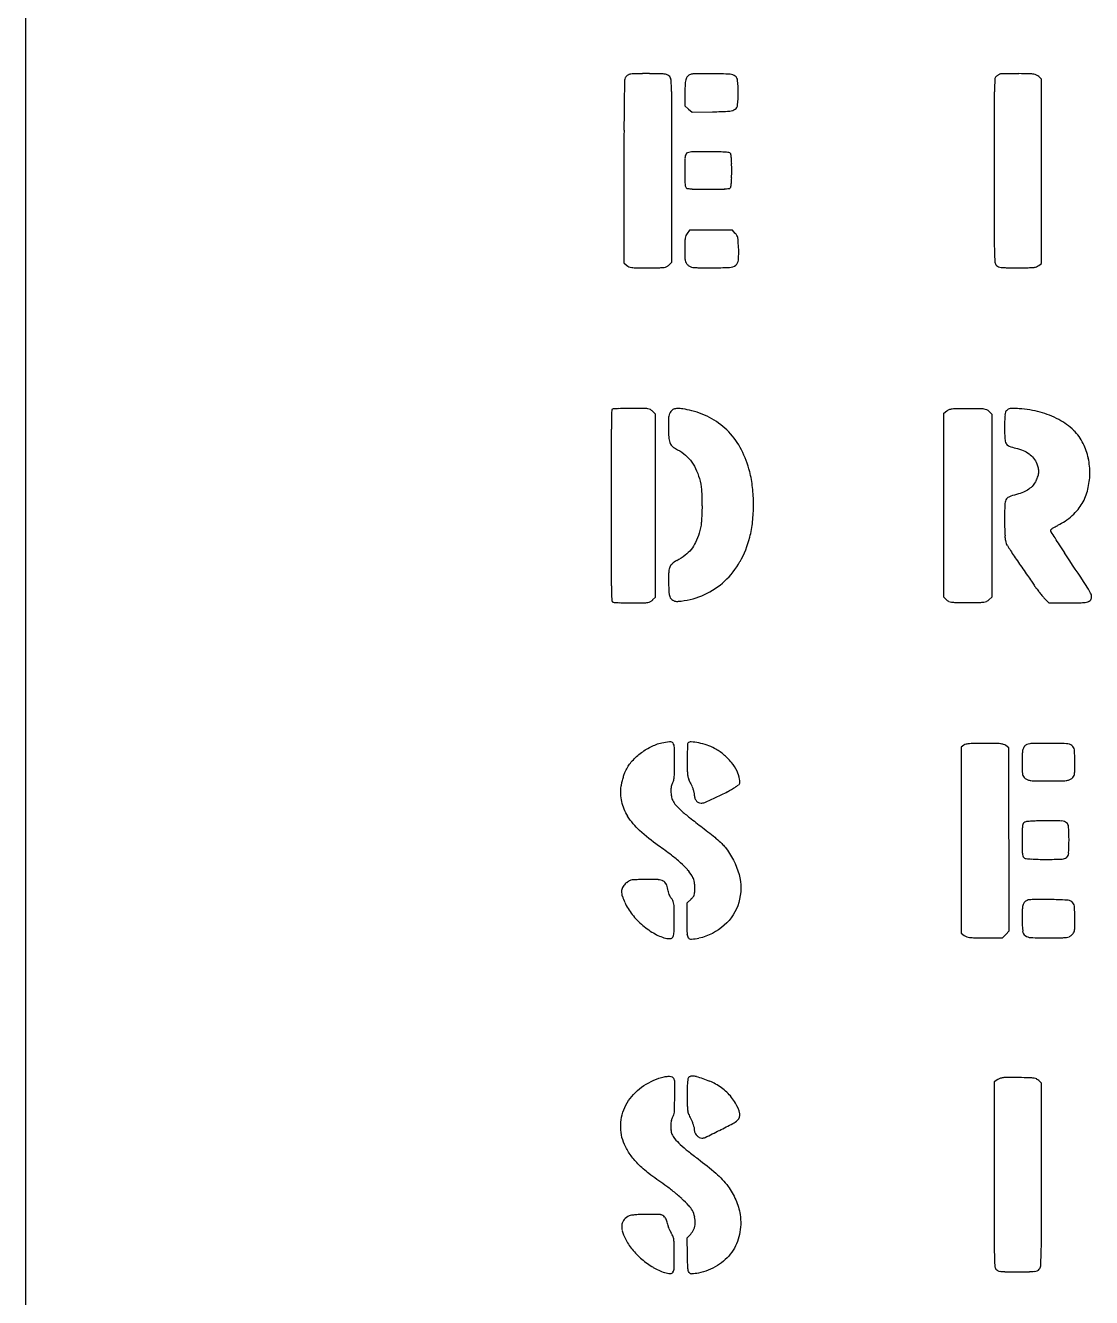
# Model space of a CAD drawing. Header units: centimetres. Extents: x 0 to 40, y 0 to 40.
# Drawn here: x 0 to 9.1, y 9.21 to 20.07 of the extents above; entities that cross this region are included whole.
import ezdxf

# ---------------------------------------------------------------- set-up
doc = ezdxf.new("R2010")
doc.units = ezdxf.units.CM
doc.header["$MEASUREMENT"] = 0
doc.layers.add('test v4_0', color=7, linetype='Continuous')

msp = doc.modelspace()

# ---------------------------------------------------------------- linework, layer by layer
at = {"layer": 'test v4_0'}
for p, q in [((0, 40), (0, 0)), ((8.675, 19.609), (8.652, 19.632)), ((8.675, 18.038), (8.675, 19.609)), ((5.63, 19.493), (5.63, 19.382)), ((5.63, 19.382), (5.662, 19.355)), ((5.662, 19.355), (5.693, 19.329)), ((5.693, 19.329), (5.866, 19.332)), ((5.11, 18.822), (5.11, 18.043)), ((5.52, 18.049), (5.52, 18.828)), ((5.671, 18.32), (5.651, 18.294)), ((6.037, 18.32), (5.671, 18.32)), ((6.061, 18.294), (6.037, 18.32)), ((5.11, 18.043), (5.133, 18.022)), ((5.495, 18.025), (5.52, 18.049)), ((8.651, 18.019), (8.675, 18.038)), ((5.38, 16.751), (5.355, 16.775)), ((5.38, 15.189), (5.38, 16.751)), ((7.84, 16.759), (7.866, 16.779)), ((7.84, 15.189), (7.84, 16.759)), ((8.225, 16.775), (8.25, 16.751)), ((8.25, 16.751), (8.25, 15.189)), ((5.355, 15.165), (5.38, 15.189)), ((7.865, 15.165), (7.84, 15.189)), ((8.25, 15.189), (8.225, 15.165)), ((8.696, 15.183), (8.737, 15.14)), ((8.737, 15.14), (8.904, 15.14)), ((8.012, 13.924), (7.99, 13.909)), ((7.99, 13.909), (7.99, 12.321)), ((8.395, 13.902), (8.371, 13.921)), ((8.4, 12.339), (8.395, 13.902)), ((5.65, 12.579), (5.683, 12.609)), ((5.65, 12.43), (5.65, 12.579)), ((7.99, 12.321), (8.016, 12.301)), ((8.192, 12.28), (8.342, 12.28)), ((8.342, 12.28), (8.371, 12.309)), ((8.371, 12.309), (8.4, 12.339)), ((8.302, 11.071), (8.27, 11.05)), ((8.27, 11.05), (8.27, 10.262)), ((8.675, 11.039), (8.652, 11.062)), ((8.675, 10.256), (8.675, 11.039)), ((5.649, 9.718), (5.68, 9.751)), ((5.652, 9.573), (5.649, 9.718))]:
    msp.add_line(p, q, dxfattribs=at)
for centre, radius, start, end in [((5.295, 17.589), 2.069, 92.2665, 93.5242), ((5.282, 17.931), 1.726, 90.4601, 92.2665), ((5.289, 17.05), 2.608, 89.1342, 90.4602), ((5.188, 10.369), 9.289, 88.5346, 89.1341), ((5.418, 19.35), 0.306, 81.4526, 88.5346), ((5.839, 14.633), 5.025, 91.0397, 91.6008), ((5.813, 16.092), 3.565, 90.1001, 91.0397), ((5.817, 14.041), 5.616, 89.4316, 90.1001), ((5.834, 15.837), 3.82, 87.2821, 89.4315), ((8.332, 19.622), 0.0333, 92.0434, 111.3858), ((8.456, 16.147), 3.511, 91.3433, 92.0435), ((8.428, 17.357), 2.3, 90.0755, 91.3434), ((8.43, 15.916), 3.741, 89.1948, 90.0756), ((8.378, 12.267), 7.391, 88.4922, 89.1949), ((8.564, 19.332), 0.324, 81.6842, 88.4922), ((62.942, 18.645), 57.835, 179.05305, 179.23594), ((5.16, 19.6), 0.0448, 151.8451, 179.053), ((5.162, 19.599), 0.0467, 139.497, 151.8451), ((5.194, 19.571), 0.0894, 131.9003, 139.497), ((5.195, 19.57), 0.0908, 124.3427, 131.9002), ((5.174, 19.602), 0.0525, 112.9577, 124.3426), ((5.171, 19.608), 0.0461, 93.5243, 112.9577), ((5.453, 19.587), 0.0658, 61.8206, 81.4526), ((5.459, 19.598), 0.0538, 38.9784, 61.8206), ((5.458, 19.597), 0.0551, 3.7321, 38.9784), ((3.174, 19.448), 2.344, 1.3628, 3.732), ((6.986, 19.491), 1.356, 176.6241, 179.8858), ((5.795, 19.561), 0.163, 161.0868, 176.624), ((5.697, 19.594), 0.0595, 131.717, 161.0868), ((5.701, 19.59), 0.0648, 104.1917, 131.7171), ((5.701, 19.59), 0.0648, 91.6007, 104.1917), ((6.012, 19.572), 0.0804, 52.7706, 87.282), ((6.029, 19.595), 0.052, 4.7872, 52.7706), ((4.836, 19.495), 1.249, 0, 4.7872), ((12.457, 19.411), 4.185, 177.2845, 178.7526), ((8.309, 19.607), 0.0327, 131.0605, 177.2844), ((8.37, 19.537), 0.126, 126.5174, 131.0606), ((8.402, 19.495), 0.179, 123.0166, 126.5173), ((8.394, 19.506), 0.165, 119.4588, 123.0166), ((8.34, 19.602), 0.0549, 111.3858, 119.4586), ((8.599, 19.572), 0.0811, 64.8515, 81.6842), ((8.606, 19.586), 0.0649, 44.9633, 64.8515), ((-2.466, 19.314), 7.986, 0.0893, 1.3628), ((4.863, 19.495), 1.222, 355.1083, 359.9999), ((17.597, 19.299), 9.327, 178.7526, 179.9041), ((29.217, 19.095), 24.107, 179.2359, 179.8088), ((5.79, 23.535), 4.204, 271.034, 273.0531), ((6.01, 19.421), 0.0837, 273.053, 306.714), ((6.029, 19.395), 0.0519, 306.714, 355.1082), ((-313.409, 18.829), 318.929, 359.99996, 0.08934), ((298.933, 18.828), 290.663, 179.90415, 179.99995), ((110.853, 18.822), 105.743, 179.80885, 179.99999), ((9.605, 18.844), 3.976, 178.699, 180.3271), ((5.711, 18.933), 0.0804, 151.845, 178.699), ((5.661, 18.96), 0.0236, 110.8593, 151.845), ((5.685, 18.896), 0.0914, 95.8742, 110.8593), ((5.724, 18.521), 0.469, 90.5002, 95.8742), ((5.828, 6.557), 12.433, 90, 90.5001), ((5.828, 13.653), 5.337, 89.1128, 90), ((5.893, 17.818), 1.172, 86.3794, 89.1128), ((5.912, 18.122), 0.867, 83.7866, 86.3795), ((6.004, 18.964), 0.0202, 45, 83.7866), ((6.004, 18.964), 0.0197, 8.0703, 44.9999), ((5.505, 18.893), 0.524, 4.6355, 8.0702), ((5.283, 18.875), 0.747, 1.2618, 4.6354), ((11.189, 18.853), 5.559, 180.3272, 181.5203), ((3.228, 18.83), 2.802, 360, 1.2618), ((3.228, 18.83), 2.802, 358.7382, 0), ((368.793, 18.829), 360.523, 180.00001, 180.08183), ((5.667, 18.707), 0.035, 181.5204, 225), ((5.656, 18.696), 0.0202, 225, 263.7269), ((6.004, 18.696), 0.0202, 276.2731, 315), ((6.004, 18.696), 0.0197, 315.0001, 351.9297), ((5.505, 18.767), 0.524, 351.9298, 355.3645), ((5.283, 18.785), 0.747, 355.3646, 358.7382), ((5.747, 19.522), 0.85, 263.7269, 266.3477), ((5.766, 19.823), 1.153, 266.3478, 269.102), ((5.83, 23.89), 5.22, 269.1021, 270), ((5.83, 23.89), 5.22, 270, 270.8979), ((5.894, 19.823), 1.153, 270.898, 273.6522), ((5.913, 19.522), 0.85, 273.6523, 276.2731), ((5.886, 18.214), 0.256, 171.3007, 178.6973), ((5.726, 18.239), 0.0937, 157.401, 171.3007), ((5.714, 18.244), 0.0804, 141.8114, 157.4011), ((5.992, 18.23), 0.0943, 29.8455, 43.2264), ((6.011, 18.241), 0.0724, 13.5312, 29.8455), ((5.917, 18.218), 0.169, 4.0473, 13.5312), ((15.682, 18.324), 7.411, 180.0819, 181.4171), ((8.356, 18.158), 2.726, 178.6974, 180), ((9.161, 18.158), 3.531, 180, 181.0854), ((4.47, 18.116), 1.619, 2.2432, 4.0473), ((4.975, 18.135), 1.115, 356.4636, 2.2432), ((10.279, 18.191), 2.007, 181.4171, 184.0636), ((5.814, 18.095), 0.184, 181.0855, 190.4065), ((5.692, 18.072), 0.059, 190.4066, 210.3154), ((5.717, 18.087), 0.0885, 210.3155, 225), ((6.027, 18.07), 0.06, 308.0023, 356.4635), ((8.322, 18.052), 0.0446, 184.0636, 225), ((5.176, 18.067), 0.0627, 226.7881, 247.5045), ((5.187, 18.094), 0.0914, 247.5045, 263.1295), ((5.221, 18.376), 0.376, 263.1295, 269.3622), ((5.314, 26.688), 8.688, 269.3622, 270), ((5.314, 28.082), 10.082, 270, 270.5751), ((5.412, 18.311), 0.31, 270.5751, 277.6869), ((5.444, 18.074), 0.0713, 277.6869, 296.8684), ((5.441, 18.079), 0.0768, 296.8683, 315), ((5.706, 18.076), 0.0728, 225, 244.6653), ((5.709, 18.082), 0.079, 244.6653, 263.1722), ((5.745, 18.384), 0.383, 263.1723, 269.5394), ((5.86, 32.653), 14.653, 269.5395, 270), ((5.86, 21.236), 3.236, 270, 272.7011), ((6.008, 18.095), 0.0919, 272.7011, 308.0022), ((8.324, 18.054), 0.048, 225, 249.7253), ((8.343, 18.106), 0.104, 249.7253, 263.6209), ((8.379, 18.423), 0.422, 263.6209, 269.3454), ((8.469, 26.323), 8.323, 269.3454, 270), ((8.469, 25.301), 7.301, 270, 270.7238), ((8.555, 18.484), 0.483, 270.7239, 275.9795), ((8.591, 18.138), 0.136, 275.9795, 287.4856), ((8.614, 18.065), 0.0589, 287.4855, 308.9977), ((44.091, 16.029), 39.093, 178.8944, 179.13), ((5.017, 16.783), 0.0115, 111.9745, 178.8944), ((5.023, 16.767), 0.0285, 92.5009, 111.9746), ((5.252, 11.524), 5.277, 92.0192, 92.5009), ((5.169, 13.891), 2.908, 90.9909, 92.0192), ((5.203, 11.893), 4.906, 90.2957, 90.9908), ((5.227, 7.284), 9.515, 89.7028, 90.2957), ((5.275, 16.506), 0.293, 82.377, 89.7029), ((5.305, 16.729), 0.0684, 62.7664, 82.377), ((5.3, 16.72), 0.078, 45, 62.7664), ((5.751, 16.694), 0.261, 171.4882, 178.8205), ((5.586, 16.719), 0.0938, 157.5233, 171.4882), ((5.574, 16.724), 0.0801, 141.8114, 157.5232), ((5.56, 16.735), 0.0631, 114.2912, 141.8114), ((5.569, 16.716), 0.0832, 91.9187, 114.2912), ((5.573, 16.583), 0.216, 79.4622, 91.9186), ((5.333, 15.294), 1.528, 76.5194, 79.4622), ((5.536, 16.139), 0.658, 60.3994, 76.5194), ((8.735, 16.699), 0.374, 173.1758, 178.9379), ((8.486, 16.729), 0.124, 162.0919, 173.1759), ((8.41, 16.753), 0.0442, 138.1282, 162.0919), ((8.413, 16.751), 0.0473, 117.6309, 138.1282), ((8.413, 16.75), 0.0484, 97.4861, 117.6308), ((8.427, 16.646), 0.154, 87.9373, 97.4861), ((8.353, 14.602), 2.199, 86.5682, 87.9373), ((8.432, 15.905), 0.893, 74.9598, 86.5681), ((8.473, 16.061), 0.732, 61.4772, 74.9598), ((23.172, 16.346), 18.172, 179.13, 179.8602), ((8.384, 16.64), 2.894, 178.8205, 180.076), ((7.025, 16.638), 1.535, 180.076, 183.1381), ((5.553, 16.17), 0.623, 43.5949, 60.3993), ((12.103, 16.637), 3.743, 178.9378, 180), ((10.446, 16.637), 2.086, 180, 182.661), ((8.534, 16.172), 0.606, 46.618, 61.4771), ((5.665, 16.564), 0.173, 183.1381, 198.4216), ((5.572, 16.533), 0.0746, 198.4216, 224.6502), ((5.522, 16.14), 0.666, 27.4091, 43.5948), ((8.454, 16.544), 0.0916, 182.6611, 208.3849), ((8.688, 16.335), 0.381, 25.6015, 46.618), ((5.602, 16.562), 0.117, 224.6502, 243.3821), ((5.354, 16.053), 0.855, 13.9836, 27.4091), ((8.416, 16.524), 0.0492, 208.3849, 248.544), ((8.539, 16.835), 0.384, 248.544, 257.3856), ((8.515, 16.252), 0.573, 12.2377, 25.6016), ((177.308, 15.97), 172.308, 179.8602, 180), ((8.504, 16.25), 0.584, 359.0649, 12.2378), ((5.2, 16.015), 1.014, 6.2438, 13.9836), ((8.517, 16.25), 0.571, 345.7427, 359.065), ((4.86, 15.978), 1.356, 0.0189, 6.2438), ((8.567, 16.237), 0.52, 331.4419, 345.7427), ((276.062, 15.97), 271.062, 180.00002, 180.102), ((4.876, 15.978), 1.34, 353.7621, 0.0189), ((13.58, 15.848), 5.22, 178.5756, 180), ((8.464, 15.975), 0.103, 154.6409, 178.5756), ((8.414, 15.999), 0.047, 111.5504, 154.6409), ((8.61, 15.502), 0.582, 104.7207, 111.5504), ((8.762, 16.131), 0.297, 319.446, 331.4419), ((8.533, 16.333), 0.603, 304.7945, 312.0254), ((8.559, 16.305), 0.565, 312.0253, 319.446), ((5.269, 15.935), 0.945, 345.6305, 353.7622), ((12.726, 15.848), 4.366, 180, 181.0501), ((9.515, 15.789), 1.154, 181.0502, 183.8747), ((8.615, 16.215), 0.459, 295.931, 304.7945), ((5.348, 15.915), 0.864, 330.6852, 345.6305), ((9.005, 15.755), 0.644, 183.8747, 187.506), ((8.457, 15.683), 0.0907, 187.5061, 202.9263), ((8.502, 15.702), 0.14, 202.9263, 211.7906), ((10.82, 17.138), 2.866, 211.7906, 212.777), ((10.779, 17.112), 2.818, 212.7771, 213.9732), ((11.558, 17.637), 3.757, 213.9732, 214.9373), ((-108.348, -61.485), 140.277, 33.18161, 33.3182), ((16.71, 15.509), 11.71, 180.1021, 181.0995), ((5.64, 15.393), 0.148, 160.4847, 178.4387), ((5.569, 15.417), 0.0728, 131.5952, 160.4847), ((5.667, 15.308), 0.22, 118.9104, 131.5953), ((5.501, 15.829), 0.688, 312.9644, 330.6851), ((7.263, 15.348), 1.772, 178.4387, 181.3478), ((5.532, 15.795), 0.642, 294.5393, 312.9643), ((14.334, 15.463), 9.333, 181.0996, 181.8593), ((10.012, 15.413), 4.522, 181.3477, 182.2727), ((5.697, 15.242), 0.203, 182.2727, 191.0761), ((5.523, 15.815), 0.664, 276.5886, 294.5393), ((9.246, 15.714), 0.763, 213.7175, 216.2712), ((9.599, 15.973), 1.2, 216.2712, 218.0895), ((9.548, 15.932), 1.135, 218.0895, 219.9263), ((8.998, 15.472), 0.418, 219.9262, 223.7945), ((8.349, 14.826), 0.845, 28.0495, 33.1817), ((9.035, 15.191), 0.0676, 357.71, 28.0495), ((5.021, 15.161), 0.0157, 181.8593, 249.0064), ((5.029, 15.181), 0.0371, 249.0063, 267.1998), ((5.202, 18.719), 3.58, 267.1997, 267.899), ((5.159, 17.543), 2.403, 267.899, 269.1357), ((5.181, 19.017), 3.877, 269.1357, 270), ((5.181, 23.914), 8.774, 270, 270.625), ((5.274, 15.428), 0.288, 270.6249, 278.0213), ((5.304, 15.212), 0.069, 278.0212, 297.3965), ((5.3, 15.22), 0.0784, 297.3965, 315), ((5.552, 15.213), 0.0548, 191.076, 212.0787), ((5.559, 15.217), 0.0629, 212.0786, 231.0323), ((5.574, 15.236), 0.0867, 231.0322, 242.9735), ((5.558, 15.204), 0.0513, 242.9734, 260.6609), ((5.564, 15.241), 0.0885, 260.661, 273.2044), ((5.54, 15.672), 0.52, 273.2045, 276.5886), ((8.904, 24.524), 9.384, 270, 270.6105), ((8.999, 15.595), 0.454, 270.6105, 276.127), ((9.036, 15.251), 0.109, 276.1269, 289.7324), ((9.056, 15.194), 0.0475, 289.7325, 314.9999), ((9.06, 15.19), 0.0428, 315, 357.71), ((9.585, 13.721), 3.937, 176.8477, 177.4379), ((5.663, 13.937), 0.00922, 135, 176.8477), ((5.681, 13.919), 0.0345, 84.8337, 135), ((5.631, 13.368), 0.588, 78.48, 84.8337), ((5.632, 13.372), 0.584, 71.1935, 78.48), ((5.682, 13.52), 0.428, 61.9903, 71.1935), ((8.041, 13.884), 0.0497, 101.7785, 125.0084), ((8.084, 13.677), 0.261, 94.9733, 101.7785), ((8.12, 13.265), 0.675, 90.9034, 94.9733), ((8.191, 8.739), 5.201, 90, 90.9034), ((8.191, 6.911), 7.029, 89.26, 90), ((8.276, 13.467), 0.473, 83.9478, 89.26), ((8.311, 13.803), 0.134, 72.3799, 83.9477), ((8.334, 13.875), 0.059, 51.0048, 72.3799), ((8.582, 13.87), 0.0687, 136.7882, 154.4602), ((8.574, 13.877), 0.0585, 114.065, 136.7882), ((8.584, 13.855), 0.0828, 96.5409, 114.0651), ((8.621, 13.531), 0.409, 90.4731, 96.541), ((8.734, -0.052), 13.992, 90, 90.4732), ((8.734, 9.127), 4.813, 88.1558, 90), ((8.886, 13.853), 0.0843, 54.5795, 88.1557), ((8.906, 13.881), 0.0502, 4.7841, 54.5795), ((7.395, 13.819), 1.745, 177.4379, 178.9967), ((8.793, 13.794), 3.143, 178.9967, 180.0001), ((11.493, 13.794), 5.843, 180, 180.8886), ((5.672, 13.5), 0.45, 50.1496, 61.9903), ((5.634, 13.455), 0.509, 39.3531, 50.1495), ((12.234, 13.778), 3.724, 178.943, 180), ((8.751, 13.842), 0.24, 171.1268, 178.943), ((8.587, 13.867), 0.0742, 154.4602, 171.1268), ((7.686, 13.779), 1.274, 360, 4.7842), ((5.953, 13.708), 0.302, 180.8885, 188.5583), ((5.686, 13.497), 0.442, 27.8827, 39.3532), ((5.907, 13.614), 0.191, 6.4309, 27.8828), ((13.547, 13.778), 5.037, 180, 180.8489), ((8.676, 13.705), 0.165, 180.849, 190.8977), ((8.791, 13.706), 0.168, 349.2101, 359.169), ((3.744, 13.779), 5.216, 359.169, 360), ((5.624, 13.552), 0.112, 152.4563, 170.0372), ((5.787, 13.683), 0.134, 188.5582, 201.992), ((6.051, 13.79), 0.419, 201.992, 207.7458), ((5.871, 13.875), 0.362, 302.0668, 306.5337), ((6.069, 13.608), 0.0308, 306.5335, 333.7329), ((6.07, 13.608), 0.0297, 333.7329, 1.6284), ((5.772, 13.599), 0.327, 1.6284, 6.4309), ((8.557, 13.683), 0.0442, 190.8977, 215.7351), ((8.585, 13.703), 0.0791, 215.7351, 231.8114), ((8.581, 13.697), 0.0716, 231.8114, 251.3171), ((8.598, 13.749), 0.127, 251.317, 264.0438), ((8.636, 14.113), 0.493, 264.0438, 269.3926), ((8.735, 23.431), 9.811, 269.3926, 270), ((8.735, 23.431), 9.811, 270, 270.6074), ((8.834, 14.113), 0.493, 270.6074, 275.9562), ((8.872, 13.749), 0.127, 275.9562, 288.683), ((8.889, 13.697), 0.0716, 288.6829, 308.1886), ((8.885, 13.703), 0.0787, 308.1885, 324.3852), ((8.913, 13.683), 0.0445, 324.3852, 349.2101), ((5.734, 13.533), 0.223, 170.0372, 180.5472), ((5.743, 13.533), 0.232, 180.5472, 190.8887), ((5.66, 13.517), 0.148, 190.8887, 205.3858), ((5.818, 13.506), 0.108, 179.9999, 196.1138), ((5.786, 13.497), 0.0748, 196.1137, 217.2801), ((3.664, 18.284), 5.297, 293.782, 294.9428), ((4.64, 16.185), 2.982, 294.9427, 297.0188), ((5.583, 14.334), 0.905, 297.0187, 302.0668), ((5.68, 13.526), 0.17, 205.3858, 221.433), ((6.007, 13.815), 0.606, 221.433, 227.6627), ((6.449, 14.3), 1.262, 227.6627, 231.8861), ((5.773, 13.487), 0.0585, 217.2801, 241.6349), ((5.768, 13.478), 0.0477, 241.6349, 270), ((5.768, 13.508), 0.078, 270, 293.7821), ((9.332, 17.975), 5.933, 231.886, 233.2258), ((8.557, 13.232), 0.0445, 147.3141, 171.6862), ((8.546, 13.239), 0.0315, 115.7472, 147.314), ((8.553, 13.225), 0.0472, 95.3531, 115.7472), ((8.692, 11.738), 1.541, 93.7103, 95.3531), ((8.689, 11.788), 1.491, 91.6124, 93.7103), ((8.722, 10.626), 2.654, 90.2497, 91.6124), ((8.728, 9.263), 4.016, 88.2752, 90.2498), ((8.847, 13.211), 0.0667, 51.0228, 88.2752), ((8.858, 13.225), 0.0487, 3.5351, 51.0228), ((8.761, 13.203), 0.25, 171.6862, 179.4152), ((17.462, 13.114), 8.952, 179.4151, 180), ((7.124, 13.118), 1.786, 0, 3.5351), ((3.243, 10.002), 3.751, 52.7132, 54.7921), ((15.754, 13.114), 7.244, 180, 180.6793), ((6.743, 13.118), 2.167, 356.9436, 0), ((4.762, 11.997), 1.243, 47.9781, 52.7132), ((8.833, 13.032), 0.323, 180.6794, 187.1833), ((8.58, 13), 0.0674, 187.1833, 204.6665), ((8.541, 12.982), 0.0245, 204.6665, 241.8451), ((8.547, 12.993), 0.0368, 241.845, 265.4042), ((8.699, 14.892), 1.942, 265.4042, 266.7703), ((8.683, 14.604), 1.653, 266.7703, 268.7399), ((8.713, 15.953), 3.003, 268.7399, 270), ((8.713, 17.051), 4.101, 270, 271.9313), ((8.849, 13.015), 0.063, 271.9314, 310.3804), ((8.858, 13.005), 0.0492, 310.3804, 356.9437), ((5.086, 12.357), 0.759, 41.7803, 47.9781), ((5.332, 12.577), 0.428, 32.2671, 41.7803), ((5.173, 12.674), 0.0832, 154.1288, 178.4053), ((5.189, 12.667), 0.1, 133.0497, 154.1288), ((5.237, 12.616), 0.17, 127.221, 133.0497), ((5.249, 12.599), 0.191, 121.8779, 127.221), ((5.236, 12.62), 0.167, 116.3755, 121.8779), ((5.181, 12.732), 0.0416, 100.9581, 116.3755), ((5.193, 12.671), 0.104, 93.0661, 100.9581), ((5.337, 9.978), 2.801, 92.3387, 93.0661), ((5.329, 10.179), 2.6, 91.4029, 92.3387), ((5.354, 9.165), 3.613, 90.6718, 91.4029), ((5.328, 11.367), 1.412, 86.9909, 90.6718), ((5.396, 12.662), 0.115, 63.8343, 86.9909), ((5.423, 12.718), 0.0524, 24.5961, 63.8343), ((5.313, 12.668), 0.174, 8.5285, 24.596), ((5.608, 12.751), 0.102, 20.8122, 32.2671), ((5.578, 12.74), 0.134, 11.4756, 20.8121), ((5.513, 12.727), 0.201, 4.013, 11.4755), ((5.183, 12.704), 0.532, 0.4105, 4.013), ((4.799, 12.701), 0.916, 357.8263, 0.4104), ((5.218, 12.673), 0.128, 178.4053, 197.175), ((5.47, 12.751), 0.391, 197.175, 205.3177), ((5.426, 12.546), 0.114, 23.6913, 37.3341), ((5.53, 12.773), 0.223, 313.086, 320.0973), ((5.664, 12.66), 0.0484, 320.0973, 341.9095), ((5.637, 12.669), 0.0765, 341.9095, 357.8263), ((8.596, 12.512), 0.098, 111.2698, 130.0723), ((8.572, 12.572), 0.0336, 91.6918, 111.2699), ((8.731, 7.205), 5.403, 91.1589, 91.6917), ((8.684, 9.495), 3.113, 90.0684, 91.1588), ((8.687, 7.399), 5.208, 89.3267, 90.0683), ((8.701, 8.641), 3.966, 87.2485, 89.3267), ((8.888, 12.526), 0.0772, 52.0632, 87.2486), ((5.589, 12.807), 0.523, 205.3176, 218.7256), ((5.445, 12.554), 0.0924, 7.7601, 23.6912), ((5.223, 12.524), 0.317, 0.7431, 7.7601), ((-1.43, 12.438), 6.97, 0, 0.743), ((10.972, 12.444), 2.462, 178.0648, 180), ((8.653, 12.523), 0.141, 162.5489, 178.0649), ((8.563, 12.551), 0.0472, 130.0724, 162.5489), ((8.904, 12.546), 0.0519, 4.4437, 52.0632), ((7.535, 12.439), 1.425, 0.1128, 4.4436), ((5.723, 12.915), 0.696, 218.7255, 229.5491), ((5.696, 12.884), 0.654, 229.549, 240.6701), ((1.64, 12.438), 3.9, 358.4253, 360), ((9.798, 12.444), 1.288, 179.9999, 184.7963), ((4.626, 12.433), 4.333, 359.1644, 0.1128), ((5.553, 12.629), 0.362, 240.6702, 257.9934), ((5.495, 12.358), 0.0843, 257.9934, 281.417), ((5.507, 12.3), 0.025, 281.417, 339.0943), ((5.417, 12.334), 0.121, 339.0943, 358.4253), ((8.062, 12.359), 0.0742, 231.8114, 249.9841), ((8.075, 12.395), 0.113, 249.9841, 263.275), ((8.109, 12.678), 0.397, 263.275, 269.2365), ((8.192, 18.937), 6.657, 269.2365, 270), ((8.566, 12.341), 0.0521, 184.7963, 233.8693), ((8.585, 12.367), 0.084, 233.8693, 268.0069), ((8.735, 16.667), 4.387, 268.0068, 270), ((8.735, 24.783), 12.503, 270, 270.5102), ((8.843, 12.647), 0.366, 270.5101, 277.0373), ((8.878, 12.364), 0.0818, 277.0373, 294.9797), ((8.878, 12.365), 0.0824, 294.9798, 312.8234), ((8.867, 12.377), 0.0982, 312.8234, 326.6705), ((8.906, 12.351), 0.0512, 326.6705, 349.1967), ((8.791, 12.373), 0.169, 349.1967, 359.1644), ((6.201, 11.002), 0.55, 172.196, 175.548), ((5.676, 11.074), 0.0198, 135, 172.196), ((5.681, 11.069), 0.0268, 118.4801, 135.0001), ((5.697, 11.039), 0.0614, 109.6013, 118.48), ((5.699, 11.034), 0.0667, 100.9841, 109.6014), ((5.696, 11.052), 0.0482, 90, 100.9841), ((5.696, 10.977), 0.123, 74.3464, 90), ((5.444, 10.077), 1.057, 71.1358, 74.3464), ((5.456, 10.113), 1.019, 67.5684, 71.1358), ((8.358, 10.981), 0.105, 107.5959, 121.875), ((8.366, 10.956), 0.132, 95.5142, 107.5959), ((8.393, 10.674), 0.415, 89.704, 95.5142), ((8.364, 4.987), 6.102, 88.8886, 89.704), ((8.342, 3.851), 7.238, 88.1742, 88.8886), ((8.562, 10.757), 0.329, 81.4249, 88.1742), ((8.599, 11), 0.0833, 64.9091, 81.4249), ((8.697, 10.938), 3.047, 178.8475, 180.0516), ((6.436, 10.984), 0.786, 175.5481, 178.8474), ((5.65, 10.584), 0.51, 61.5834, 67.5683), ((5.685, 10.648), 0.437, 46.0352, 61.5834), ((8.606, 11.016), 0.0648, 44.9647, 64.909), ((11.061, 10.94), 5.411, 180.0516, 180.9911), ((5.669, 10.632), 0.46, 31.0542, 46.0352), ((5.808, 10.715), 0.298, 12.4549, 31.0543), ((5.96, 10.852), 0.309, 180.991, 188.5557), ((5.796, 10.828), 0.144, 188.5557, 201.3789), ((6.078, 10.938), 0.446, 201.3789, 206.8899), ((6.042, 10.767), 0.0586, 310.5996, 12.4549), ((5.826, 10.67), 0.316, 170.4145, 177.9636), ((5.833, 10.669), 0.322, 177.9636, 185.5708), ((5.598, 10.708), 0.0843, 150.2455, 170.4145), ((5.776, 10.645), 0.0662, 180, 203.3572), ((2.508, 17.46), 7.631, 296.5975, 297.5734), ((5.943, 10.882), 0.21, 297.5733, 310.5995), ((5.638, 10.65), 0.127, 185.5708, 200.8167), ((5.64, 10.651), 0.129, 200.8168, 220.77), ((6.073, 11.024), 0.7, 220.77, 226.4674), ((5.803, 10.657), 0.0953, 203.3572, 221.1288), ((5.797, 10.652), 0.0872, 221.1288, 239.7146), ((5.775, 10.615), 0.0445, 239.7145, 270.4753), ((5.775, 10.635), 0.0648, 270.4753, 295.9945), ((0.182, 22.105), 12.826, 295.9945, 296.5975), ((6.311, 11.274), 1.045, 226.4674, 231.3439), ((7.051, 12.2), 2.23, 231.344, 234.1103), ((234.994, 10.263), 226.724, 180.00003, 180.11508), ((-316.353, 10.256), 325.028, 359.91178, 0.00002), ((4.795, 9.203), 1.173, 51.1292, 55.5922), ((4.651, 9.024), 1.403, 47.2252, 51.1292), ((4.719, 9.097), 1.303, 43.4958, 47.2252), ((5.535, 9.871), 0.179, 27.3444, 43.4957), ((5.202, 9.795), 0.121, 113.5198, 137.8287), ((5.188, 9.828), 0.0852, 98.9518, 113.5199), ((5.254, 9.405), 0.513, 95.0886, 98.9518), ((5.279, 9.127), 0.792, 91.8251, 95.0885), ((5.317, 7.94), 1.98, 90.1783, 91.8252), ((5.327, 4.69), 5.23, 89.3335, 90.1783), ((5.385, 9.68), 0.24, 81.4046, 89.3334), ((5.412, 9.855), 0.0627, 62.2467, 81.4045), ((5.413, 9.857), 0.0596, 42.3476, 62.2467), ((5.409, 9.854), 0.0651, 29.825, 42.3477), ((5.319, 9.802), 0.169, 23.6846, 29.825), ((5.48, 9.843), 0.241, 13.3519, 27.3444), ((5.536, 9.856), 0.182, 356.1235, 13.3519), ((5.217, 9.815), 0.126, 170.8504, 195.8049), ((5.172, 9.822), 0.0802, 137.8287, 170.8504), ((5.493, 9.893), 0.413, 195.8049, 206.1192), ((5.306, 9.797), 0.183, 17.6781, 23.6846), ((5.359, 9.813), 0.127, 9.7982, 17.6781), ((5.573, 9.849), 0.145, 317.5927, 337.5691), ((5.559, 9.854), 0.16, 337.5692, 356.1235), ((20.117, 9.831), 11.847, 180.1151, 181.1008), ((5.53, 9.911), 0.454, 206.1192, 219.594), ((5.388, 9.674), 0.152, 21.9131, 33.1231), ((5.427, 9.69), 0.11, 7.6436, 21.9131), ((5.204, 9.66), 0.335, 0.812, 7.6435), ((-0.707, 9.576), 6.247, 0, 0.812), ((0.633, 9.768), 8.042, 358.6439, 359.9118), ((5.717, 10.066), 0.697, 219.5941, 229.3671), ((1.38, 9.576), 4.16, 358.421, 0), ((15.073, 9.734), 6.802, 181.1008, 182.1364), ((6.197, 9.636), 2.476, 356.3891, 358.644), ((5.718, 10.067), 0.698, 229.3672, 239.1329), ((5.595, 9.861), 0.459, 239.1329, 252.5063), ((5.458, 9.464), 0.0805, 331.5649, 358.421), ((8.329, 9.482), 0.0526, 182.1364, 215.0084), ((8.318, 9.475), 0.0393, 215.0085, 243.8851), ((8.622, 9.482), 0.0464, 292.0339, 317.8553), ((8.621, 9.483), 0.0476, 317.8553, 356.3891), ((5.53, 9.653), 0.24, 252.5063, 264.4805), ((5.509, 9.437), 0.0228, 264.4805, 331.5648), ((8.33, 9.5), 0.0677, 243.885, 263.0922), ((8.365, 9.79), 0.359, 263.0922, 269.4967), ((8.469, 21.594), 12.164, 269.4967, 270), ((8.469, 19.994), 10.564, 270, 270.5617), ((8.569, 9.846), 0.415, 270.5618, 276.4248), ((8.605, 9.523), 0.091, 276.4248, 292.0339)]:
    msp.add_arc(centre, radius, start, end, dxfattribs=at)
at = {"layer": 'test v4_0', "extrusion": (0, 0, -1)}
for centre, radius, start, end in [((-7.912, 16.721), 0.0737, 51.8114, 70.2654), ((-7.926, 16.682), 0.115, 70.2654, 83.4481), ((-7.96, 16.384), 0.416, 83.448, 89.274), ((-8.047, 9.554), 7.246, 89.2739, 90), ((-8.047, 7.276), 9.524, 90, 90.595), ((-8.143, 16.499), 0.301, 90.595, 97.8231), ((-8.174, 16.727), 0.0703, 97.823, 117.0878), ((-8.171, 16.721), 0.0775, 117.0877, 135), ((-5.353, 16.065), 0.439, 116.618, 127.7132), ((-5.418, 16.15), 0.332, 127.7132, 141.3936), ((-8.369, 16.074), 0.396, 102.6144, 112.2237), ((-8.431, 16.227), 0.231, 112.2238, 126.6065), ((-8.452, 16.255), 0.196, 126.6065, 142.3992), ((-5.395, 16.131), 0.362, 141.3936, 154.4155), ((-8.44, 16.246), 0.211, 142.3992, 157.3235), ((-8.441, 16.247), 0.21, 157.3235, 167.7696), ((-8.516, 16.263), 0.133, 167.7696, 182.4883), ((-5.171, 16.024), 0.61, 154.4156, 163.229), ((-5.353, 16.079), 0.42, 163.229, 176.1429), ((-8.46, 16.263), 0.186, 205.1761, 219.9434), ((-8.378, 16.301), 0.276, 196.5638, 205.1761), ((-8.506, 16.263), 0.143, 182.4883, 196.5637), ((-3.893, 15.98), 1.883, 176.1429, 180.3853), ((-8.354, 16.478), 0.427, 247.0144, 255.2793), ((-8.427, 16.305), 0.24, 234.2728, 247.0144), ((-8.454, 16.268), 0.194, 219.9434, 234.2727), ((-3.896, 15.98), 1.881, 180.3854, 184.6385), ((-5.339, 15.863), 0.433, 184.6385, 197.2932), ((-8.762, 15.758), 0.00839, 339.0063, 39.2327), ((-8.807, 15.775), 0.0571, 327.7242, 339.0064), ((-8.804, 15.723), 0.0629, 39.2327, 52.9099), ((-8.861, 15.647), 0.158, 52.9098, 61.3597), ((-9.136, 15.143), 0.732, 61.3596, 64.0691), ((-5.458, 15.78), 0.291, 205.3191, 219.2445), ((-5.171, 15.915), 0.609, 197.2931, 205.3191), ((-23.11, 24.809), 16.974, 327.5213, 327.7241), ((-15.515, 19.974), 7.971, 327.0175, 327.5213), ((-5.263, 16.04), 0.617, 233.1383, 241.0896), ((-5.457, 15.78), 0.292, 219.2446, 233.1383), ((-20.333, 23.101), 13.714, 326.6819, 327.0174), ((6.428, 5.072), 18.183, 145.0627, 145.272), ((8.291, 3.781), 20.45, 145.2719, 145.4635), ((6.502, 5.012), 18.278, 145.4635, 145.6549), ((-5.55, 13.247), 3.681, 145.6548, 146.2826), ((-7.919, 15.219), 0.0771, 296.9641, 314.9999), ((-7.916, 15.213), 0.0709, 277.7459, 296.964), ((-7.948, 15.447), 0.306, 270.5837, 277.7458), ((-8.045, 24.973), 9.833, 270, 270.5837), ((-8.045, 24.973), 9.833, 269.4163, 270), ((-8.142, 15.447), 0.306, 262.2542, 269.4163), ((-8.174, 15.213), 0.0709, 243.036, 262.2541), ((-8.171, 15.219), 0.0771, 225.0001, 243.0359), ((-5.585, 13.422), 0.547, 52.0583, 63.2553), ((-5.538, 13.515), 0.443, 63.2552, 76.3678), ((-5.539, 13.51), 0.448, 76.3677, 84.8796), ((-5.502, 13.928), 0.0292, 84.8795, 147.1783), ((-5.463, 13.903), 0.0751, 147.1783, 178.2086), ((-1.555, 13.78), 3.985, 178.2086, 180.0001), ((-5.567, 13.444), 0.519, 40.5847, 52.0583), ((-5.385, 13.584), 0.288, 18.8198, 24.5991), ((-5.426, 13.565), 0.333, 24.599, 40.5847), ((-4.791, 13.721), 0.749, 181.1165, 184.8301), ((-1.752, 13.78), 3.788, 180, 181.1165), ((-5.454, 13.522), 0.371, 347.6924, 8.1979), ((-5.49, 13.517), 0.407, 8.1979, 12.7441), ((-5.777, 13.452), 0.701, 12.744, 15.7707), ((-5.754, 13.459), 0.677, 15.7706, 18.8199), ((-5.459, 13.638), 0.0749, 190.3038, 207.5436), ((-5.186, 13.688), 0.352, 184.8301, 190.3038), ((-5.389, 13.442), 0.329, 152.2543, 156.9123), ((-5.367, 13.432), 0.353, 156.9124, 161.3312), ((-5.41, 13.447), 0.307, 161.3312, 165.8347), ((-5.644, 13.506), 0.0655, 165.8346, 180), ((-5.473, 13.526), 0.39, 327.9486, 347.6924), ((-5.646, 13.635), 0.595, 312.5117, 327.9486), ((-6.339, 14.391), 1.621, 305.2079, 312.5118), ((-4.238, 11.159), 2.575, 126.7742, 128.5519), ((-4.751, 11.803), 1.752, 128.5519, 130.9243), ((-5.019, 12.111), 1.344, 130.9243, 133.5312), ((-5.709, 12.838), 0.342, 133.5312, 140.7485), ((-5.491, 12.66), 0.623, 140.7484, 164.9929), ((-5.661, 12.706), 0.447, 164.9928, 196.0756), ((-5.638, 12.716), 0.155, 343.7706, 351.4715), ((-5.729, 12.743), 0.249, 338.3808, 343.7706), ((-5.718, 12.739), 0.238, 332.9212, 338.3807), ((-5.597, 12.677), 0.102, 322.6659, 332.9212), ((-5.697, 12.696), 0.41, 196.0756, 228.8295), ((-9.772, 12.43), 4.122, 358.3648, 360), ((-5.635, 12.767), 0.504, 228.8295, 256.8687), ((-5.719, 12.314), 0.0678, 327.2788, 358.3647), ((-5.685, 12.292), 0.0264, 264.6951, 327.2788), ((-5.645, 12.724), 0.46, 256.8686, 264.6952), ((-5.569, 10.582), 0.524, 51.3856, 72.2547), ((-5.606, 10.466), 0.646, 72.2547, 76.3621), ((-5.498, 10.912), 0.187, 76.3622, 86.692), ((-5.493, 11.006), 0.0927, 86.692, 101.8502), ((-5.505, 11.065), 0.0324, 101.8503, 135), ((-5.499, 11.059), 0.0413, 135, 179.2172), ((-5.516, 10.648), 0.439, 27.5593, 51.3856), ((0.444, 10.978), 5.985, 179.2171, 180.5085), ((-1.206, 10.963), 4.335, 180.5086, 182.2503), ((-5.478, 10.668), 0.396, 2.2724, 27.5594), ((-5.444, 10.796), 0.0935, 182.2504, 209.7545), ((-5.461, 10.669), 0.379, 336.1427, 2.2725), ((-5.364, 10.576), 0.354, 153.1101, 157.542), ((-5.344, 10.568), 0.376, 157.542, 161.7807), ((-5.391, 10.583), 0.327, 161.7806, 166.089), ((-5.643, 10.645), 0.0673, 166.0889, 180), ((-5.558, 10.712), 0.485, 324.6321, 336.1427), ((-5.67, 10.791), 0.622, 315.0812, 324.6322), ((-5.919, 11.039), 0.974, 307.6697, 315.0812), ((-4.577, 8.781), 1.989, 125.8897, 131.5084), ((-7.112, 12.585), 2.927, 304.4078, 307.6697), ((-5.391, 9.701), 0.761, 131.5083, 143.0252), ((-5.568, 9.834), 0.539, 143.0252, 157.0721), ((-5.56, 9.831), 0.549, 157.0721, 170.9382), ((-5.646, 9.845), 0.461, 170.9382, 192.1757), ((-5.619, 9.858), 0.136, 342.3892, 350.2018), ((-5.769, 9.906), 0.294, 337.9936, 342.3892), ((-5.775, 9.908), 0.3, 333.6229, 337.9936), ((-5.657, 9.85), 0.168, 326.8769, 333.623), ((-5.696, 9.834), 0.41, 192.1757, 215.3682), ((-9.642, 9.648), 3.991, 357.2721, 358.9126), ((-5.687, 9.84), 0.421, 215.3682, 238.2129), ((-5.73, 9.462), 0.0739, 328.5313, 357.2721), ((-5.644, 9.91), 0.502, 238.2129, 258.2137), ((-5.69, 9.437), 0.0266, 267.4854, 328.5314), ((-5.675, 9.762), 0.351, 258.2136, 267.4855)]:
    msp.add_arc(centre, radius, start, end, dxfattribs=at)

doc.saveas('drawing.dxf')
